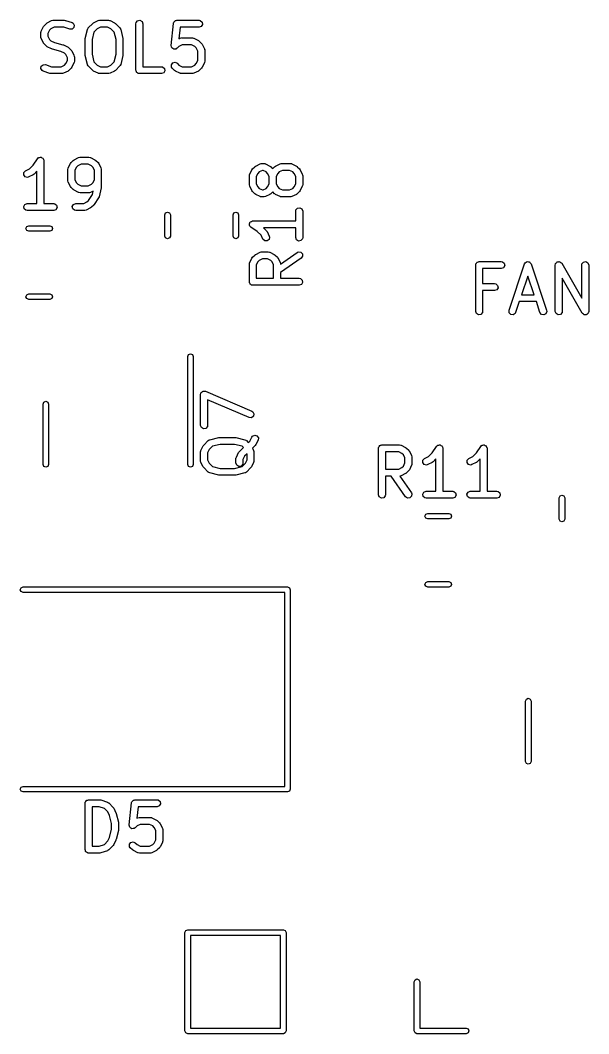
# Model space of a CAD drawing. Extents: x 84 to 170.9, y -102.7 to -57.6.
# Drawn here: x 135.39 to 147.64, y -100.52 to -78.68 of the extents above; entities that cross this region are included whole.
import ezdxf

# ---------------------------------------------------------------- set-up
doc = ezdxf.new("R2010")
doc.units = 0
doc.layers.add('BLACK', color=7, linetype='CONTINUOUS')

msp = doc.modelspace()

# ---------------------------------------------------------------- linework, layer by layer
at = {"layer": 'BLACK', "linetype": 'CONTINUOUS'}
for p, q in [((135.842, -78.9093), (135.89, -78.8141)), ((135.89, -78.8141), (135.903, -78.7961)), ((135.903, -78.7961), (135.904, -78.7946)), ((135.904, -78.7946), (135.952, -78.747)), ((135.952, -78.747), (135.97, -78.7341)), ((135.97, -78.7341), (135.971, -78.7329)), ((135.971, -78.7329), (136.066, -78.6853)), ((136.118, -78.8274), (136.049, -78.8616)), ((136.066, -78.6853), (136.091, -78.6779)), ((136.091, -78.6779), (136.096, -78.6789)), ((136.096, -78.6789), (136.1, -78.6774)), ((136.1, -78.6774), (136.338, -78.6774)), ((136.326, -78.8274), (136.118, -78.8274)), ((136.457, -78.8712), (136.326, -78.8274)), ((136.338, -78.6774), (136.36, -78.6813)), ((136.36, -78.6813), (136.362, -78.6812)), ((136.362, -78.6812), (136.505, -78.7288)), ((136.505, -78.7288), (136.528, -78.7413)), ((136.547, -78.8357), (136.509, -78.8697)), ((136.528, -78.7413), (136.554, -78.785)), ((136.554, -78.785), (136.547, -78.8357)), ((136.847, -78.8533), (136.853, -78.8489)), ((136.853, -78.8489), (136.856, -78.8422)), ((136.856, -78.8422), (136.952, -78.747)), ((136.952, -78.747), (136.97, -78.7341)), ((136.97, -78.7341), (136.971, -78.7329)), ((136.971, -78.7329), (137.066, -78.6853)), ((137.118, -78.8274), (137.049, -78.8616)), ((137.066, -78.6853), (137.091, -78.6779)), ((137.091, -78.6779), (137.096, -78.6789)), ((137.096, -78.6789), (137.1, -78.6774)), ((137.1, -78.6774), (137.29, -78.6774)), ((137.273, -78.8274), (137.118, -78.8274)), ((137.341, -78.8616), (137.273, -78.8274)), ((137.29, -78.6774), (137.316, -78.6819)), ((137.316, -78.6819), (137.32, -78.6848)), ((137.32, -78.6848), (137.324, -78.6853)), ((137.324, -78.6853), (137.419, -78.7329)), ((137.419, -78.7329), (137.437, -78.7463)), ((137.437, -78.7463), (137.439, -78.747)), ((137.439, -78.747), (137.534, -78.8422)), ((137.534, -78.8422), (137.549, -78.8635)), ((137.882, -78.7524), (137.887, -78.7267)), ((137.882, -79.7524), (137.882, -78.7524)), ((137.887, -78.7267), (137.92, -78.6874)), ((137.92, -78.6874), (137.97, -78.6785)), ((137.97, -78.6785), (138.015, -78.7042)), ((138.015, -78.7042), (138.032, -78.7524)), ((138.032, -78.7524), (138.032, -79.6774)), ((138.644, -79.2211), (138.692, -78.7449)), ((138.692, -78.7449), (138.693, -78.7411)), ((138.693, -78.7394), (138.694, -78.7367)), ((138.693, -78.7411), (138.693, -78.7394)), ((138.694, -78.7367), (138.699, -78.7198)), ((138.699, -78.7198), (138.71, -78.7087)), ((138.71, -78.7087), (138.718, -78.6949)), ((138.718, -78.6949), (138.728, -78.6913)), ((138.728, -78.6913), (138.736, -78.684)), ((138.736, -78.684), (138.752, -78.6828)), ((138.752, -78.6828), (138.767, -78.6774)), ((138.767, -78.6774), (139.243, -78.6774)), ((138.835, -78.8274), (138.81, -79.0756)), ((139.243, -78.8274), (138.835, -78.8274)), ((139.243, -78.6774), (139.269, -78.6819)), ((139.291, -78.8098), (139.243, -78.8274)), ((139.269, -78.6819), (139.308, -78.7149)), ((139.317, -78.7654), (139.291, -78.8098)), ((139.308, -78.7149), (139.317, -78.7654)), ((135.835, -78.9429), (135.839, -78.9172)), ((135.835, -79.0381), (135.835, -78.9429)), ((135.836, -79.0423), (135.835, -79.0381)), ((135.835, -79.0467), (135.836, -79.0423)), ((135.842, -79.0716), (135.835, -79.0467)), ((135.839, -78.9172), (135.842, -78.9138)), ((135.842, -78.9138), (135.842, -78.9093)), ((136.019, -78.892), (135.985, -78.9606)), ((135.985, -78.9606), (135.985, -79.0204)), ((135.985, -79.0204), (136.019, -79.0889)), ((136.049, -78.8616), (136.019, -78.892)), ((136.509, -78.8697), (136.457, -78.8712)), ((136.789, -79.0675), (136.837, -78.877)), ((136.79, -79.071), (136.789, -79.0675)), ((136.837, -78.877), (136.847, -78.8533)), ((136.977, -78.9336), (136.937, -79.0949)), ((137.049, -78.8616), (136.977, -78.9336)), ((137.413, -78.9336), (137.341, -78.8616)), ((137.454, -79.0949), (137.413, -78.9336)), ((137.549, -78.8635), (137.55, -78.8709)), ((137.55, -78.8709), (137.554, -78.877)), ((137.554, -78.877), (137.601, -79.0675)), ((137.601, -79.0675), (137.602, -79.0825)), ((138.81, -79.0756), (138.828, -79.0663)), ((138.828, -79.0663), (138.853, -79.0588)), ((138.853, -79.0588), (138.858, -79.0599)), ((138.858, -79.0599), (138.862, -79.0583)), ((138.862, -79.0583), (139.1, -79.0583)), ((139.1, -79.0583), (139.126, -79.0629)), ((139.126, -79.0629), (139.129, -79.0657)), ((139.129, -79.0657), (139.134, -79.0663)), ((139.134, -79.0663), (139.229, -79.1139)), ((135.89, -79.1669), (135.842, -79.0716)), ((135.891, -79.168), (135.89, -79.1669)), ((135.904, -79.1864), (135.891, -79.168)), ((135.952, -79.234), (135.904, -79.1864)), ((135.953, -79.2347), (135.952, -79.234)), ((135.971, -79.248), (135.953, -79.2347)), ((136.066, -79.2957), (135.971, -79.248)), ((136.019, -79.0889), (136.049, -79.1193)), ((136.049, -79.1193), (136.126, -79.1578)), ((136.126, -79.1578), (136.309, -79.2034)), ((136.309, -79.2034), (136.32, -79.2087)), ((136.32, -79.2087), (136.324, -79.2091)), ((136.324, -79.2091), (136.419, -79.2567)), ((136.419, -79.2567), (136.437, -79.2701)), ((136.437, -79.2701), (136.439, -79.2708)), ((136.439, -79.2708), (136.486, -79.3184)), ((136.787, -79.0857), (136.79, -79.071)), ((136.787, -79.419), (136.787, -79.0857)), ((136.937, -79.0949), (136.937, -79.4098)), ((137.454, -79.4098), (137.454, -79.0949)), ((137.602, -79.0825), (137.604, -79.0857)), ((137.604, -79.0857), (137.604, -79.419)), ((138.645, -79.2216), (138.644, -79.2211)), ((138.644, -79.222), (138.645, -79.2216)), ((138.651, -79.2464), (138.644, -79.222)), ((138.657, -79.2708), (138.651, -79.2464)), ((138.657, -79.2711), (138.657, -79.2708)), ((138.658, -79.2716), (138.657, -79.2711)), ((138.678, -79.286), (138.658, -79.2716)), ((138.699, -79.3008), (138.678, -79.286)), ((138.772, -79.2816), (138.751, -79.2965)), ((138.811, -79.2426), (138.772, -79.2816)), ((138.88, -79.2083), (138.811, -79.2426)), ((139.082, -79.2083), (138.88, -79.2083)), ((139.151, -79.2426), (139.082, -79.2083)), ((139.181, -79.273), (139.151, -79.2426)), ((139.215, -79.3415), (139.181, -79.273)), ((139.229, -79.1139), (139.247, -79.1272)), ((139.247, -79.1272), (139.248, -79.1279)), ((139.248, -79.1279), (139.296, -79.1755)), ((139.296, -79.1755), (139.309, -79.1939)), ((139.309, -79.1939), (139.31, -79.195)), ((139.31, -79.195), (139.358, -79.2903)), ((136.07, -79.2961), (136.066, -79.2957)), ((136.082, -79.3013), (136.07, -79.2961)), ((136.264, -79.347), (136.082, -79.3013)), ((136.341, -79.3854), (136.264, -79.347)), ((136.372, -79.4159), (136.341, -79.3854)), ((136.406, -79.4844), (136.372, -79.4159)), ((136.406, -79.5442), (136.406, -79.4844)), ((136.486, -79.3184), (136.499, -79.3368)), ((136.499, -79.3368), (136.5, -79.3379)), ((136.5, -79.3379), (136.548, -79.4331)), ((136.548, -79.4331), (136.555, -79.4581)), ((136.555, -79.4581), (136.554, -79.4625)), ((136.554, -79.4625), (136.556, -79.4667)), ((136.556, -79.4667), (136.556, -79.5619)), ((136.788, -79.4223), (136.787, -79.419)), ((136.789, -79.4372), (136.788, -79.4223)), ((136.837, -79.6277), (136.789, -79.4372)), ((136.937, -79.4098), (136.977, -79.5712)), ((137.413, -79.5712), (137.454, -79.4098)), ((137.601, -79.4372), (137.554, -79.6277)), ((137.604, -79.419), (137.601, -79.4338)), ((137.601, -79.4338), (137.601, -79.4372)), ((138.7, -79.301), (138.699, -79.3007)), ((138.699, -79.3007), (138.699, -79.3008)), ((138.725, -79.2988), (138.7, -79.301)), ((138.75, -79.2969), (138.725, -79.2988)), ((138.751, -79.2965), (138.75, -79.2966)), ((138.75, -79.2966), (138.75, -79.2969)), ((139.215, -79.5442), (139.215, -79.3415)), ((139.358, -79.2903), (139.365, -79.3152)), ((139.365, -79.3152), (139.364, -79.3196)), ((139.364, -79.3196), (139.365, -79.3238)), ((139.365, -79.3238), (139.365, -79.5619)), ((135.836, -79.7198), (135.844, -79.669)), ((135.863, -79.7635), (135.836, -79.7198)), ((135.844, -79.669), (135.882, -79.635)), ((135.882, -79.635), (135.933, -79.6336)), ((135.933, -79.6336), (136.065, -79.6774)), ((136.065, -79.6774), (136.273, -79.6774)), ((136.273, -79.6774), (136.341, -79.6431)), ((136.341, -79.6431), (136.372, -79.6127)), ((136.372, -79.6127), (136.406, -79.5442)), ((136.486, -79.7102), (136.439, -79.7578)), ((136.487, -79.7087), (136.486, -79.7102)), ((136.5, -79.6907), (136.487, -79.7087)), ((136.548, -79.5954), (136.5, -79.6907)), ((136.549, -79.591), (136.548, -79.5954)), ((136.551, -79.5876), (136.549, -79.591)), ((136.556, -79.5619), (136.551, -79.5876)), ((136.841, -79.6338), (136.837, -79.6277)), ((136.842, -79.6412), (136.841, -79.6338)), ((136.856, -79.6626), (136.842, -79.6412)), ((136.952, -79.7578), (136.856, -79.6626)), ((136.977, -79.5712), (137.049, -79.6431)), ((137.049, -79.6431), (137.118, -79.6774)), ((137.118, -79.6774), (137.273, -79.6774)), ((137.273, -79.6774), (137.341, -79.6431)), ((137.341, -79.6431), (137.413, -79.5712)), ((137.534, -79.6626), (137.439, -79.7578)), ((137.537, -79.6558), (137.534, -79.6626)), ((137.543, -79.6515), (137.537, -79.6558)), ((137.554, -79.6277), (137.543, -79.6515)), ((138.032, -79.6774), (138.433, -79.6774)), ((138.433, -79.6774), (138.459, -79.6819)), ((138.459, -79.6819), (138.498, -79.7149)), ((138.498, -79.7149), (138.507, -79.7654)), ((138.647, -79.6377), (138.676, -79.5957)), ((138.651, -79.6888), (138.647, -79.6377)), ((138.666, -79.7102), (138.651, -79.6888)), ((138.714, -79.7578), (138.666, -79.7102)), ((138.676, -79.5957), (138.726, -79.5824)), ((138.726, -79.5824), (138.772, -79.6041)), ((138.772, -79.6041), (138.811, -79.6431)), ((138.811, -79.6431), (138.88, -79.6774)), ((138.88, -79.6774), (139.082, -79.6774)), ((139.082, -79.6774), (139.151, -79.6431)), ((139.151, -79.6431), (139.181, -79.6127)), ((139.181, -79.6127), (139.215, -79.5442)), ((139.296, -79.7102), (139.248, -79.7578)), ((139.297, -79.7087), (139.296, -79.7102)), ((139.31, -79.6907), (139.297, -79.7087)), ((139.358, -79.5954), (139.31, -79.6907)), ((139.361, -79.5876), (139.358, -79.591)), ((139.358, -79.591), (139.358, -79.5954)), ((139.365, -79.5619), (139.361, -79.5876)), ((135.886, -79.7759), (135.863, -79.7635)), ((136.029, -79.8235), (135.886, -79.7759)), ((136.03, -79.8235), (136.029, -79.8235)), ((136.052, -79.8274), (136.03, -79.8235)), ((136.29, -79.8274), (136.052, -79.8274)), ((136.295, -79.8258), (136.29, -79.8274)), ((136.299, -79.8269), (136.295, -79.8258)), ((136.324, -79.8195), (136.299, -79.8269)), ((136.419, -79.7718), (136.324, -79.8195)), ((136.42, -79.7707), (136.419, -79.7718)), ((136.439, -79.7578), (136.42, -79.7707)), ((136.953, -79.7585), (136.952, -79.7578)), ((136.971, -79.7718), (136.953, -79.7585)), ((137.066, -79.8195), (136.971, -79.7718)), ((137.071, -79.82), (137.066, -79.8195)), ((137.074, -79.8229), (137.071, -79.82)), ((137.1, -79.8274), (137.074, -79.8229)), ((137.29, -79.8274), (137.1, -79.8274)), ((137.295, -79.8258), (137.29, -79.8274)), ((137.299, -79.8269), (137.295, -79.8258)), ((137.324, -79.8195), (137.299, -79.8269)), ((137.419, -79.7718), (137.324, -79.8195)), ((137.42, -79.7707), (137.419, -79.7718)), ((137.439, -79.7578), (137.42, -79.7707)), ((137.889, -79.7707), (137.882, -79.7524)), ((137.892, -79.7899), (137.889, -79.7707)), ((137.897, -79.7942), (137.892, -79.7899)), ((137.9, -79.8006), (137.897, -79.7942)), ((137.917, -79.8103), (137.9, -79.8006)), ((137.931, -79.8229), (137.917, -79.8103)), ((137.941, -79.8246), (137.931, -79.8229)), ((137.944, -79.8262), (137.941, -79.8246)), ((137.947, -79.8257), (137.944, -79.8262)), ((137.957, -79.8274), (137.947, -79.8257)), ((138.433, -79.8274), (137.957, -79.8274)), ((138.482, -79.8098), (138.433, -79.8274)), ((138.507, -79.7654), (138.482, -79.8098)), ((138.715, -79.7585), (138.714, -79.7578)), ((138.733, -79.7718), (138.715, -79.7585)), ((138.828, -79.8195), (138.733, -79.7718)), ((138.833, -79.82), (138.828, -79.8195)), ((138.836, -79.8229), (138.833, -79.82)), ((138.862, -79.8274), (138.836, -79.8229)), ((139.1, -79.8274), (138.862, -79.8274)), ((139.104, -79.8258), (139.1, -79.8274)), ((139.109, -79.8269), (139.104, -79.8258)), ((139.134, -79.8195), (139.109, -79.8269)), ((139.229, -79.7718), (139.134, -79.8195)), ((139.23, -79.7707), (139.229, -79.7718)), ((139.248, -79.7578), (139.23, -79.7707)), ((135.67, -81.7975), (135.761, -81.6608)), ((135.761, -81.6608), (135.779, -81.6419)), ((135.779, -81.6419), (135.784, -81.6407)), ((135.784, -81.6407), (135.786, -81.6374)), ((135.786, -81.6374), (135.808, -81.6336)), ((135.808, -81.6336), (135.829, -81.6275)), ((135.829, -81.6275), (135.833, -81.6293)), ((135.833, -81.6293), (135.837, -81.6285)), ((135.837, -81.6285), (135.856, -81.6394)), ((135.856, -81.6394), (135.876, -81.6481)), ((135.876, -81.6481), (135.878, -81.652)), ((135.878, -81.652), (135.881, -81.6542)), ((135.881, -81.6542), (135.889, -81.6746)), ((135.889, -81.6746), (135.898, -81.6941)), ((136.533, -81.697), (136.551, -81.6841)), ((136.551, -81.6841), (136.552, -81.6829)), ((136.552, -81.6829), (136.647, -81.6353)), ((136.647, -81.6353), (136.672, -81.6279)), ((136.672, -81.6279), (136.677, -81.6289)), ((136.677, -81.6289), (136.681, -81.6274)), ((136.681, -81.6274), (136.871, -81.6274)), ((136.871, -81.6274), (136.897, -81.6319)), ((136.897, -81.6319), (136.901, -81.6348)), ((136.901, -81.6348), (136.905, -81.6353)), ((136.905, -81.6353), (137, -81.6829)), ((137, -81.6829), (137.018, -81.6963)), ((135.505, -81.921), (135.589, -81.8788)), ((135.589, -81.8788), (135.67, -81.7975)), ((135.898, -81.6941), (135.897, -81.6983)), ((135.897, -81.6983), (135.899, -81.7024)), ((135.899, -81.7024), (135.899, -82.6274)), ((136.415, -81.8929), (136.42, -81.8672)), ((136.415, -82.131), (136.415, -81.8929)), ((136.42, -81.8672), (136.423, -81.8638)), ((136.423, -81.8593), (136.471, -81.7641)), ((136.423, -81.8638), (136.423, -81.8593)), ((136.471, -81.7641), (136.484, -81.7461)), ((136.484, -81.7461), (136.485, -81.7446)), ((136.485, -81.7446), (136.533, -81.697)), ((136.6, -81.842), (136.565, -81.9106)), ((136.63, -81.8116), (136.6, -81.842)), ((136.699, -81.7774), (136.63, -81.8116)), ((136.854, -81.7774), (136.699, -81.7774)), ((136.922, -81.8116), (136.854, -81.7774)), ((136.953, -81.842), (136.922, -81.8116)), ((136.987, -81.9106), (136.953, -81.842)), ((137.018, -81.6963), (137.02, -81.697)), ((137.02, -81.697), (137.067, -81.7446)), ((137.067, -81.7446), (137.08, -81.763)), ((137.08, -81.763), (137.081, -81.7641)), ((137.081, -81.7641), (137.129, -81.8593)), ((137.129, -81.8593), (137.136, -81.8843)), ((137.136, -81.8843), (137.135, -81.8886)), ((137.135, -81.8886), (137.137, -81.8929)), ((137.137, -81.8929), (137.137, -82.2738)), ((140.335, -81.995), (140.383, -81.8998)), ((140.383, -81.8998), (140.396, -81.8818)), ((140.396, -81.8818), (140.397, -81.8803)), ((140.397, -81.8803), (140.445, -81.8327)), ((140.445, -81.8327), (140.463, -81.8198)), ((140.463, -81.8198), (140.464, -81.8186)), ((140.464, -81.8186), (140.559, -81.771)), ((140.559, -81.771), (140.584, -81.7636)), ((140.584, -81.7636), (140.589, -81.7646)), ((140.589, -81.7646), (140.593, -81.7631)), ((140.593, -81.7631), (140.64, -81.7631)), ((140.64, -81.7631), (140.666, -81.7676)), ((140.666, -81.7676), (140.67, -81.7705)), ((140.67, -81.7705), (140.674, -81.771)), ((140.674, -81.771), (140.769, -81.8186)), ((140.769, -81.8186), (140.787, -81.832)), ((140.787, -81.832), (140.789, -81.8327)), ((140.789, -81.8327), (140.831, -81.8749)), ((140.831, -81.8749), (140.873, -81.8327)), ((140.873, -81.8327), (140.892, -81.8198)), ((140.892, -81.8198), (140.893, -81.8186)), ((140.893, -81.8186), (140.988, -81.771)), ((140.988, -81.771), (141.013, -81.7636)), ((141.013, -81.7636), (141.017, -81.7646)), ((141.017, -81.7646), (141.021, -81.7631)), ((141.021, -81.7631), (141.212, -81.7631)), ((141.212, -81.7631), (141.238, -81.7676)), ((141.238, -81.7676), (141.241, -81.7705)), ((141.241, -81.7705), (141.245, -81.771)), ((141.245, -81.771), (141.341, -81.8186)), ((141.341, -81.8186), (141.359, -81.832)), ((141.359, -81.832), (141.36, -81.8327)), ((141.36, -81.8327), (141.408, -81.8803)), ((141.408, -81.8803), (141.421, -81.8987)), ((141.421, -81.8987), (141.422, -81.8998)), ((141.422, -81.8998), (141.469, -81.995)), ((135.466, -82.0095), (135.469, -81.9583)), ((135.497, -82.0507), (135.466, -82.0095)), ((135.469, -81.9583), (135.505, -81.921)), ((135.547, -82.0626), (135.497, -82.0507)), ((135.572, -82.0552), (135.547, -82.0626)), ((135.667, -82.0076), (135.572, -82.0552)), ((135.668, -82.0064), (135.667, -82.0076)), ((135.686, -81.9935), (135.668, -82.0064)), ((135.749, -81.9311), (135.686, -81.9935)), ((135.749, -82.6274), (135.749, -81.9311)), ((136.565, -81.9106), (136.565, -82.1132)), ((136.565, -82.1132), (136.6, -82.1818)), ((136.953, -82.1818), (136.987, -82.1132)), ((136.987, -82.1132), (136.987, -81.9106)), ((140.327, -82.0286), (140.332, -82.0029)), ((140.327, -82.219), (140.327, -82.0286)), ((140.332, -82.0029), (140.335, -81.9995)), ((140.335, -81.9995), (140.335, -81.995)), ((140.512, -81.9778), (140.477, -82.0463)), ((140.477, -82.0463), (140.477, -82.2013)), ((140.542, -81.9474), (140.512, -81.9778)), ((140.611, -81.9131), (140.542, -81.9474)), ((140.623, -81.9131), (140.611, -81.9131)), ((140.691, -81.9474), (140.623, -81.9131)), ((140.722, -81.9778), (140.691, -81.9474)), ((140.756, -82.0463), (140.722, -81.9778)), ((140.756, -82.2013), (140.756, -82.0463)), ((140.94, -81.9778), (140.906, -82.0463)), ((140.906, -82.0463), (140.906, -82.2013)), ((140.971, -81.9474), (140.94, -81.9778)), ((141.039, -81.9131), (140.971, -81.9474)), ((141.194, -81.9131), (141.039, -81.9131)), ((141.263, -81.9474), (141.194, -81.9131)), ((141.293, -81.9778), (141.263, -81.9474)), ((141.327, -82.0463), (141.293, -81.9778)), ((141.327, -82.2013), (141.327, -82.0463)), ((141.469, -81.995), (141.477, -82.02)), ((141.477, -82.02), (141.476, -82.0244)), ((141.476, -82.0244), (141.477, -82.0286)), ((141.477, -82.0286), (141.477, -82.219)), ((136.417, -82.1352), (136.415, -82.131)), ((136.416, -82.1395), (136.417, -82.1352)), ((136.423, -82.1645), (136.416, -82.1395)), ((136.471, -82.2597), (136.423, -82.1645)), ((136.472, -82.2609), (136.471, -82.2597)), ((136.485, -82.2792), (136.472, -82.2609)), ((136.533, -82.3268), (136.485, -82.2792)), ((136.534, -82.3275), (136.533, -82.3268)), ((136.552, -82.3409), (136.534, -82.3275)), ((136.647, -82.3885), (136.552, -82.3409)), ((136.6, -82.1818), (136.63, -82.2122)), ((136.63, -82.2122), (136.699, -82.2464)), ((136.699, -82.2464), (136.854, -82.2464)), ((136.854, -82.2464), (136.922, -82.2122)), ((136.922, -82.2122), (136.953, -82.1818)), ((137.135, -82.292), (137.087, -82.4825)), ((137.137, -82.2738), (137.134, -82.2886)), ((137.134, -82.2886), (137.135, -82.292)), ((140.329, -82.2233), (140.327, -82.219)), ((140.328, -82.2276), (140.329, -82.2233)), ((140.335, -82.2526), (140.328, -82.2276)), ((140.383, -82.3478), (140.335, -82.2526)), ((140.477, -82.2013), (140.512, -82.2699)), ((140.512, -82.2699), (140.542, -82.3003)), ((140.542, -82.3003), (140.611, -82.3345)), ((140.611, -82.3345), (140.623, -82.3345)), ((140.623, -82.3345), (140.691, -82.3003)), ((140.691, -82.3003), (140.722, -82.2699)), ((140.722, -82.2699), (140.756, -82.2013)), ((140.906, -82.2013), (140.94, -82.2699)), ((140.94, -82.2699), (140.971, -82.3003)), ((140.971, -82.3003), (141.039, -82.3345)), ((141.039, -82.3345), (141.194, -82.3345)), ((141.194, -82.3345), (141.263, -82.3003)), ((141.263, -82.3003), (141.293, -82.2699)), ((141.293, -82.2699), (141.327, -82.2013)), ((141.469, -82.2526), (141.422, -82.3478)), ((141.47, -82.2481), (141.469, -82.2526)), ((141.473, -82.2447), (141.47, -82.2481)), ((141.477, -82.219), (141.473, -82.2447)), ((136.652, -82.389), (136.647, -82.3885)), ((136.655, -82.3919), (136.652, -82.389)), ((136.681, -82.3964), (136.655, -82.3919)), ((136.871, -82.3964), (136.681, -82.3964)), ((136.827, -82.5931), (136.861, -82.5594)), ((136.861, -82.5594), (136.945, -82.4335)), ((136.876, -82.3949), (136.871, -82.3964)), ((136.88, -82.3959), (136.876, -82.3949)), ((136.905, -82.3885), (136.88, -82.3959)), ((136.963, -82.3594), (136.905, -82.3885)), ((136.945, -82.4335), (136.963, -82.3594)), ((137.077, -82.5059), (136.981, -82.6487)), ((137.087, -82.4825), (137.077, -82.5055)), ((137.077, -82.5055), (137.077, -82.5059)), ((140.384, -82.349), (140.383, -82.3478)), ((140.397, -82.3673), (140.384, -82.349)), ((140.445, -82.4149), (140.397, -82.3673)), ((140.446, -82.4156), (140.445, -82.4149)), ((140.464, -82.429), (140.446, -82.4156)), ((140.559, -82.4766), (140.464, -82.429)), ((140.564, -82.4771), (140.559, -82.4766)), ((140.567, -82.48), (140.564, -82.4771)), ((140.593, -82.4845), (140.567, -82.48)), ((140.64, -82.4845), (140.593, -82.4845)), ((140.645, -82.483), (140.64, -82.4845)), ((140.649, -82.484), (140.645, -82.483)), ((140.674, -82.4766), (140.649, -82.484)), ((140.769, -82.429), (140.674, -82.4766)), ((140.77, -82.4278), (140.769, -82.429)), ((140.789, -82.4149), (140.77, -82.4278)), ((140.831, -82.3727), (140.789, -82.4149)), ((140.873, -82.4149), (140.831, -82.3727)), ((140.875, -82.4156), (140.873, -82.4149)), ((140.893, -82.429), (140.875, -82.4156)), ((140.988, -82.4766), (140.893, -82.429)), ((140.992, -82.4771), (140.988, -82.4766)), ((140.996, -82.48), (140.992, -82.4771)), ((141.021, -82.4845), (140.996, -82.48)), ((141.212, -82.4845), (141.021, -82.4845)), ((141.216, -82.483), (141.212, -82.4845)), ((141.22, -82.484), (141.216, -82.483)), ((141.245, -82.4766), (141.22, -82.484)), ((141.341, -82.429), (141.245, -82.4766)), ((141.342, -82.4278), (141.341, -82.429)), ((141.36, -82.4149), (141.342, -82.4278)), ((141.408, -82.3673), (141.36, -82.4149)), ((141.422, -82.3478), (141.408, -82.3658)), ((141.408, -82.3658), (141.408, -82.3673)), ((135.464, -82.6894), (135.49, -82.6449)), ((135.473, -82.7399), (135.464, -82.6894)), ((135.512, -82.7729), (135.473, -82.7399)), ((135.49, -82.6449), (135.538, -82.6274)), ((135.538, -82.7774), (135.512, -82.7729)), ((135.538, -82.6274), (135.749, -82.6274)), ((136.11, -82.7774), (135.538, -82.7774)), ((135.899, -82.6274), (136.11, -82.6274)), ((136.11, -82.6274), (136.135, -82.6319)), ((136.158, -82.7598), (136.11, -82.7774)), ((136.135, -82.6319), (136.174, -82.6649)), ((136.183, -82.7154), (136.158, -82.7598)), ((136.174, -82.6649), (136.183, -82.7154)), ((136.512, -82.6894), (136.538, -82.6449)), ((136.521, -82.7399), (136.512, -82.6894)), ((136.56, -82.7729), (136.521, -82.7399)), ((136.538, -82.6449), (136.586, -82.6274)), ((136.586, -82.7774), (136.56, -82.7729)), ((136.586, -82.6274), (136.758, -82.6274)), ((136.776, -82.7774), (136.586, -82.7774)), ((136.758, -82.6274), (136.827, -82.5931)), ((136.78, -82.7758), (136.776, -82.7774)), ((136.785, -82.7769), (136.78, -82.7758)), ((136.81, -82.7695), (136.785, -82.7769)), ((136.905, -82.7218), (136.81, -82.7695)), ((136.906, -82.7207), (136.905, -82.7218)), ((136.924, -82.7078), (136.906, -82.7207)), ((136.972, -82.6602), (136.924, -82.7078)), ((136.974, -82.657), (136.972, -82.6602)), ((136.981, -82.6487), (136.974, -82.657)), ((141.327, -82.7905), (141.332, -82.7648)), ((141.332, -82.7648), (141.365, -82.7255)), ((141.365, -82.7255), (141.415, -82.7166)), ((141.415, -82.7166), (141.46, -82.7423)), ((141.46, -82.7423), (141.477, -82.7905)), ((138.505, -82.8729), (138.523, -82.8305)), ((138.505, -83.3271), (138.505, -82.8729)), ((138.523, -82.8305), (138.565, -82.8129)), ((138.565, -82.8129), (138.607, -82.8305)), ((138.607, -82.8305), (138.625, -82.8729)), ((138.625, -82.8729), (138.625, -83.3271)), ((139.975, -82.8729), (139.993, -82.8305)), ((139.975, -83.3271), (139.975, -82.8729)), ((139.993, -82.8305), (140.035, -82.8129)), ((140.035, -82.8129), (140.077, -82.8305)), ((140.077, -82.8305), (140.095, -82.8729)), ((140.095, -82.8729), (140.095, -83.3271)), ((140.375, -83.0113), (140.394, -83.0016)), ((140.394, -83.0016), (140.398, -83.0027)), ((140.398, -83.0027), (140.402, -83.0012)), ((140.402, -83.0012), (141.327, -83.0012)), ((141.327, -83.0012), (141.327, -82.7905)), ((141.477, -82.7905), (141.477, -83.3619)), ((135.513, -83.165), (135.531, -83.1226)), ((135.531, -83.2074), (135.513, -83.165)), ((135.531, -83.1226), (135.573, -83.105)), ((135.573, -83.225), (135.531, -83.2074)), ((135.573, -83.105), (136.027, -83.105)), ((136.027, -83.105), (136.069, -83.1226)), ((136.069, -83.2074), (136.027, -83.225)), ((136.069, -83.1226), (136.087, -83.165)), ((136.087, -83.165), (136.069, -83.2074)), ((140.328, -83.0714), (140.329, -83.0674)), ((140.334, -83.0923), (140.328, -83.0714)), ((140.329, -83.0632), (140.339, -83.0443)), ((140.329, -83.0674), (140.329, -83.0632)), ((140.337, -83.1137), (140.334, -83.0923)), ((140.341, -83.1165), (140.337, -83.1137)), ((140.339, -83.0443), (140.348, -83.0244)), ((140.342, -83.1206), (140.341, -83.1165)), ((140.361, -83.1386), (140.342, -83.1206)), ((140.348, -83.0244), (140.352, -83.0225)), ((140.352, -83.0225), (140.354, -83.0187)), ((140.354, -83.0187), (140.375, -83.0113)), ((140.497, -83.2297), (140.361, -83.1386)), ((141.327, -83.1512), (140.631, -83.1512)), ((140.631, -83.1512), (140.694, -83.2136)), ((140.694, -83.2136), (140.706, -83.232)), ((141.327, -83.3619), (141.327, -83.1512)), ((136.027, -83.225), (135.573, -83.225)), ((138.523, -83.3695), (138.505, -83.3271)), ((138.565, -83.3871), (138.523, -83.3695)), ((138.607, -83.3695), (138.565, -83.3871)), ((138.625, -83.3271), (138.607, -83.3695)), ((139.993, -83.3695), (139.975, -83.3271)), ((140.035, -83.3871), (139.993, -83.3695)), ((140.077, -83.3695), (140.035, -83.3871)), ((140.095, -83.3271), (140.077, -83.3695)), ((140.579, -83.3111), (140.497, -83.2297)), ((140.621, -83.3954), (140.579, -83.3111)), ((140.658, -83.4307), (140.621, -83.3954)), ((140.709, -83.4338), (140.658, -83.4307)), ((140.706, -83.232), (140.708, -83.2331)), ((140.708, -83.2331), (140.755, -83.3284)), ((140.751, -83.4032), (140.709, -83.4338)), ((140.763, -83.3533), (140.751, -83.4032)), ((140.755, -83.3284), (140.763, -83.3533)), ((141.345, -83.4101), (141.327, -83.3619)), ((141.389, -83.4358), (141.345, -83.4101)), ((141.44, -83.4269), (141.389, -83.4358)), ((141.473, -83.3876), (141.44, -83.4269)), ((141.477, -83.3619), (141.473, -83.3876)), ((140.335, -83.8998), (140.383, -83.8046)), ((140.383, -83.8046), (140.396, -83.7865)), ((140.396, -83.7865), (140.397, -83.7851)), ((140.397, -83.7851), (140.445, -83.7374)), ((140.445, -83.7374), (140.463, -83.7246)), ((140.463, -83.7246), (140.464, -83.7234)), ((140.464, -83.7234), (140.559, -83.6758)), ((140.542, -83.8521), (140.512, -83.8825)), ((140.611, -83.8179), (140.542, -83.8521)), ((140.559, -83.6758), (140.584, -83.6683)), ((140.584, -83.6683), (140.589, -83.6694)), ((140.589, -83.6694), (140.593, -83.6679)), ((140.593, -83.6679), (140.736, -83.6679)), ((140.718, -83.8179), (140.611, -83.8179)), ((140.787, -83.8521), (140.718, -83.8179)), ((140.736, -83.6679), (140.761, -83.6724)), ((140.761, -83.6724), (140.765, -83.6753)), ((140.765, -83.6753), (140.769, -83.6758)), ((140.769, -83.6758), (140.864, -83.7234)), ((140.817, -83.8825), (140.787, -83.8521)), ((140.864, -83.7234), (140.883, -83.7368)), ((140.883, -83.7368), (140.884, -83.7374)), ((140.884, -83.7374), (140.932, -83.7851)), ((140.932, -83.7851), (140.944, -83.8034)), ((140.944, -83.8034), (140.946, -83.8046)), ((140.946, -83.8046), (140.993, -83.8998)), ((141.001, -83.9324), (141.359, -83.6814)), ((141.445, -83.8043), (141.001, -84.1152)), ((141.359, -83.6814), (141.383, -83.6704)), ((141.383, -83.6704), (141.434, -83.6749)), ((141.434, -83.6749), (141.47, -83.7112)), ((141.475, -83.7623), (141.445, -83.8043)), ((141.47, -83.7112), (141.475, -83.7623)), ((140.327, -83.9333), (140.332, -83.9077)), ((140.327, -84.3143), (140.327, -83.9333)), ((140.332, -83.9077), (140.335, -83.9042)), ((140.335, -83.9042), (140.335, -83.8998)), ((140.512, -83.8825), (140.477, -83.951)), ((140.477, -83.951), (140.477, -84.2393)), ((140.851, -83.951), (140.817, -83.8825)), ((140.851, -84.2393), (140.851, -83.951)), ((140.993, -83.8998), (141.001, -83.9248)), ((141.001, -83.9248), (141, -83.9291)), ((141, -83.9291), (141.001, -83.9324)), ((145.206, -83.9524), (145.208, -83.9426)), ((145.206, -84.9524), (145.206, -83.9524)), ((145.207, -83.9394), (145.209, -83.9365)), ((145.208, -83.9426), (145.207, -83.9394)), ((145.209, -83.9365), (145.21, -83.9267)), ((145.21, -83.9267), (145.223, -83.9118)), ((145.223, -83.9118), (145.233, -83.8949)), ((145.233, -83.8949), (145.239, -83.8926)), ((145.239, -83.8926), (145.243, -83.8874)), ((145.243, -83.8874), (145.263, -83.884)), ((145.263, -83.884), (145.281, -83.8774)), ((145.281, -83.8774), (145.757, -83.8774)), ((145.757, -84.0274), (145.356, -84.0274)), ((145.356, -84.0274), (145.356, -84.3536)), ((145.757, -83.8774), (145.783, -83.8819)), ((145.805, -84.0098), (145.757, -84.0274)), ((145.783, -83.8819), (145.822, -83.9149)), ((145.831, -83.9654), (145.805, -84.0098)), ((145.822, -83.9149), (145.831, -83.9654)), ((145.924, -84.9287), (146.257, -83.9287)), ((146.257, -83.9287), (146.27, -83.9058)), ((146.27, -83.9058), (146.272, -83.9046)), ((146.272, -83.9026), (146.293, -83.8913)), ((146.272, -83.9046), (146.272, -83.9026)), ((146.293, -83.8913), (146.314, -83.8789)), ((146.314, -83.8789), (146.316, -83.8792)), ((146.316, -83.8792), (146.318, -83.8782)), ((146.318, -83.8782), (146.341, -83.8829)), ((146.341, -83.8829), (146.364, -83.8864)), ((146.364, -83.8864), (146.366, -83.888)), ((146.366, -83.888), (146.368, -83.8885)), ((146.368, -83.8885), (146.383, -83.9071)), ((146.383, -83.9071), (146.398, -83.9248)), ((146.398, -83.9248), (146.398, -83.927)), ((146.398, -83.927), (146.4, -83.9287)), ((146.4, -83.9287), (146.733, -84.9287)), ((146.92, -83.9524), (146.925, -83.9267)), ((146.92, -84.9524), (146.92, -83.9524)), ((146.925, -83.9267), (146.929, -83.9214)), ((146.929, -83.9214), (146.93, -83.9146)), ((146.93, -83.9146), (146.945, -83.9022)), ((146.945, -83.9022), (146.958, -83.8874)), ((146.958, -83.8874), (146.965, -83.8862)), ((146.965, -83.8862), (146.97, -83.8818)), ((146.97, -83.8818), (146.989, -83.8819)), ((146.989, -83.8819), (147.008, -83.8785)), ((147.008, -83.8785), (147.014, -83.882)), ((147.014, -83.882), (147.021, -83.882)), ((147.021, -83.882), (147.036, -83.8945)), ((147.036, -83.8945), (147.053, -83.9042)), ((147.053, -83.9042), (147.055, -83.9107)), ((147.055, -83.9107), (147.06, -83.9152)), ((147.06, -83.9152), (147.492, -84.67)), ((147.492, -83.9524), (147.496, -83.9267)), ((147.492, -84.67), (147.492, -83.9524)), ((147.496, -83.9267), (147.529, -83.8874)), ((147.529, -83.8874), (147.58, -83.8785)), ((147.58, -83.8785), (147.624, -83.9042)), ((147.624, -83.9042), (147.642, -83.9524)), ((147.642, -83.9524), (147.642, -84.9524)), ((140.477, -84.2393), (140.851, -84.2393)), ((141.001, -84.1152), (141.001, -84.2393)), ((141.001, -84.2393), (141.402, -84.2393)), ((141.402, -84.2393), (141.428, -84.2438)), ((141.428, -84.2438), (141.467, -84.2768)), ((141.467, -84.2768), (141.476, -84.3273)), ((146.329, -84.1895), (146.195, -84.5917)), ((146.463, -84.5917), (146.329, -84.1895)), ((147.502, -84.9896), (147.07, -84.2348)), ((147.07, -84.2348), (147.07, -84.9524)), ((140.334, -84.3326), (140.327, -84.3143)), ((140.337, -84.3518), (140.334, -84.3326)), ((140.343, -84.3561), (140.337, -84.3518)), ((140.345, -84.3625), (140.343, -84.3561)), ((140.362, -84.3722), (140.345, -84.3625)), ((140.377, -84.3848), (140.362, -84.3722)), ((140.386, -84.3865), (140.377, -84.3848)), ((140.389, -84.3881), (140.386, -84.3865)), ((140.393, -84.3876), (140.389, -84.3881)), ((140.402, -84.3893), (140.393, -84.3876)), ((141.402, -84.3893), (140.402, -84.3893)), ((141.451, -84.3717), (141.402, -84.3893)), ((141.476, -84.3273), (141.451, -84.3717)), ((145.356, -84.3536), (145.614, -84.3536)), ((145.614, -84.5036), (145.356, -84.5036)), ((145.356, -84.5036), (145.356, -84.9524)), ((145.614, -84.3536), (145.64, -84.3581)), ((145.662, -84.486), (145.614, -84.5036)), ((145.64, -84.3581), (145.679, -84.3911)), ((145.688, -84.4416), (145.662, -84.486)), ((145.679, -84.3911), (145.688, -84.4416)), ((135.513, -84.635), (135.531, -84.5926)), ((135.531, -84.6774), (135.513, -84.635)), ((135.531, -84.5926), (135.573, -84.575)), ((135.573, -84.695), (135.531, -84.6774)), ((135.573, -84.575), (136.027, -84.575)), ((136.027, -84.695), (135.573, -84.695)), ((136.027, -84.575), (136.069, -84.5926)), ((136.069, -84.6774), (136.027, -84.695)), ((136.069, -84.5926), (136.087, -84.635)), ((136.087, -84.635), (136.069, -84.6774)), ((146.145, -84.7417), (146.066, -84.9761)), ((146.513, -84.7417), (146.145, -84.7417)), ((146.195, -84.5917), (146.463, -84.5917)), ((146.591, -84.9761), (146.513, -84.7417)), ((145.223, -85.0006), (145.206, -84.9524)), ((145.356, -84.9524), (145.351, -84.978)), ((145.925, -84.9799), (145.924, -84.9287)), ((146.737, -84.9544), (146.718, -85.0021)), ((146.733, -84.9287), (146.737, -84.9544)), ((146.938, -85.0006), (146.92, -84.9524)), ((147.07, -84.9524), (147.066, -84.978)), ((147.642, -84.9524), (147.637, -84.978)), ((145.268, -85.0262), (145.223, -85.0006)), ((145.318, -85.0173), (145.268, -85.0262)), ((145.351, -84.978), (145.318, -85.0173)), ((145.96, -85.0183), (145.925, -84.9799)), ((146.01, -85.0259), (145.96, -85.0183)), ((146.054, -84.999), (146.01, -85.0259)), ((146.066, -84.9761), (146.054, -84.999)), ((146.623, -85.0163), (146.591, -84.9761)), ((146.673, -85.0266), (146.623, -85.0163)), ((146.718, -85.0021), (146.673, -85.0266)), ((146.982, -85.0262), (146.938, -85.0006)), ((147.033, -85.0173), (146.982, -85.0262)), ((147.066, -84.978), (147.033, -85.0173)), ((147.507, -84.9941), (147.502, -84.9896)), ((147.509, -85.0006), (147.507, -84.9941)), ((147.526, -85.0103), (147.509, -85.0006)), ((147.541, -85.0227), (147.526, -85.0103)), ((147.548, -85.0228), (147.541, -85.0227)), ((147.554, -85.0262), (147.548, -85.0228)), ((147.573, -85.0229), (147.554, -85.0262)), ((147.592, -85.023), (147.573, -85.0229)), ((147.597, -85.0185), (147.592, -85.023)), ((147.604, -85.0173), (147.597, -85.0185)), ((147.617, -85.0025), (147.604, -85.0173)), ((147.631, -84.9902), (147.617, -85.0025)), ((147.633, -84.9833), (147.631, -84.9902)), ((147.637, -84.978), (147.633, -84.9833)), ((139, -85.925), (139.018, -85.8826)), ((139, -88.25), (139, -85.925)), ((139.018, -85.8826), (139.06, -85.865)), ((139.06, -85.865), (139.102, -85.8826)), ((139.102, -85.8826), (139.12, -85.925)), ((139.12, -85.925), (139.12, -88.25)), ((139.282, -86.7172), (139.288, -86.7104)), ((139.288, -86.7104), (139.29, -86.7018)), ((139.29, -86.7018), (139.304, -86.6913)), ((139.304, -86.6913), (139.315, -86.6779)), ((139.315, -86.6779), (139.324, -86.6764)), ((139.324, -86.6764), (139.331, -86.6711)), ((139.331, -86.6711), (139.348, -86.672)), ((139.348, -86.672), (139.365, -86.669)), ((139.365, -86.669), (139.373, -86.6734)), ((139.373, -86.6734), (139.382, -86.6739)), ((139.382, -86.6739), (140.382, -87.1025)), ((135.88, -86.95), (135.898, -86.9076)), ((135.898, -86.9076), (135.94, -86.89)), ((135.94, -86.89), (135.982, -86.9076)), ((135.982, -86.9076), (136, -86.95)), ((139.277, -86.7429), (139.282, -86.7172)), ((139.277, -87.4095), (139.277, -86.7429)), ((140.323, -87.2404), (139.427, -86.8566)), ((139.427, -86.8566), (139.427, -87.4095)), ((135.88, -88.25), (135.88, -86.95)), ((136, -86.95), (136, -88.25)), ((140.382, -87.1025), (140.404, -87.1168)), ((140.404, -87.1168), (140.427, -87.1625)), ((140.374, -87.2432), (140.323, -87.2404)), ((140.415, -87.2125), (140.374, -87.2432)), ((140.427, -87.1625), (140.415, -87.2125)), ((139.295, -87.4577), (139.277, -87.4095)), ((139.339, -87.4834), (139.295, -87.4577)), ((139.39, -87.4745), (139.339, -87.4834)), ((139.423, -87.4352), (139.39, -87.4745)), ((139.427, -87.4095), (139.423, -87.4352)), ((139.347, -87.8327), (139.442, -87.7374)), ((139.442, -87.7374), (139.464, -87.7225)), ((139.464, -87.7225), (139.471, -87.7219)), ((139.471, -87.7219), (139.477, -87.7177)), ((139.477, -87.7177), (139.668, -87.6701)), ((139.668, -87.6701), (139.682, -87.669)), ((139.682, -87.669), (139.686, -87.6679)), ((139.686, -87.6679), (140.019, -87.6679)), ((140.019, -87.6679), (140.034, -87.6705)), ((140.034, -87.6705), (140.037, -87.6701)), ((140.037, -87.6701), (140.228, -87.7177)), ((140.228, -87.7177), (140.252, -87.7283)), ((140.252, -87.7283), (140.256, -87.7343)), ((140.256, -87.7343), (140.263, -87.7374)), ((140.263, -87.7374), (140.305, -87.7796)), ((140.305, -87.7796), (140.338, -87.746)), ((140.338, -87.746), (140.381, -87.6617)), ((140.381, -87.6617), (140.396, -87.6408)), ((140.396, -87.6408), (140.443, -87.6204)), ((140.443, -87.6204), (140.492, -87.635)), ((140.515, -87.7288), (140.467, -87.824)), ((140.492, -87.635), (140.521, -87.6778)), ((140.521, -87.6778), (140.515, -87.7288)), ((139.277, -87.981), (139.282, -87.9553)), ((139.277, -88.1714), (139.277, -87.981)), ((139.282, -87.9553), (139.285, -87.9519)), ((139.285, -87.9474), (139.333, -87.8522)), ((139.285, -87.9519), (139.285, -87.9474)), ((139.333, -87.8522), (139.346, -87.8342)), ((139.346, -87.8342), (139.347, -87.8327)), ((139.462, -87.9301), (139.427, -87.9987)), ((139.427, -87.9987), (139.427, -88.1537)), ((139.534, -87.8582), (139.462, -87.9301)), ((139.695, -87.8179), (139.534, -87.8582)), ((140.01, -87.8179), (139.695, -87.8179)), ((140.171, -87.8582), (140.01, -87.8179)), ((140.047, -88.0903), (140.095, -87.995)), ((140.095, -87.995), (140.108, -87.977)), ((140.108, -87.977), (140.109, -87.9755)), ((140.109, -87.9755), (140.199, -87.8857)), ((140.199, -87.8857), (140.171, -87.8582)), ((140.277, -88.0192), (140.224, -88.073)), ((140.277, -88.1537), (140.277, -88.0192)), ((140.453, -87.8435), (140.396, -87.9005)), ((140.396, -87.9005), (140.419, -87.9474)), ((140.419, -87.9474), (140.427, -87.9724)), ((140.427, -87.9724), (140.426, -87.9767)), ((140.426, -87.9767), (140.427, -87.981)), ((140.427, -87.981), (140.427, -88.1714)), ((140.454, -87.842), (140.453, -87.8435)), ((140.467, -87.824), (140.454, -87.842)), ((143.111, -87.9024), (143.112, -87.8926)), ((143.111, -88.9024), (143.111, -87.9024)), ((143.112, -87.8894), (143.114, -87.8865)), ((143.112, -87.8926), (143.112, -87.8894)), ((143.114, -87.8865), (143.115, -87.8767)), ((143.115, -87.8767), (143.128, -87.8618)), ((143.128, -87.8618), (143.138, -87.8449)), ((143.138, -87.8449), (143.144, -87.8426)), ((143.144, -87.8426), (143.148, -87.8374)), ((143.148, -87.8374), (143.167, -87.834)), ((143.167, -87.834), (143.186, -87.8274)), ((143.186, -87.8274), (143.567, -87.8274)), ((143.261, -87.9774), (143.261, -88.3512)), ((143.549, -87.9774), (143.261, -87.9774)), ((143.617, -88.0116), (143.549, -87.9774)), ((143.567, -87.8274), (143.592, -87.8319)), ((143.592, -87.8319), (143.596, -87.8348)), ((143.596, -87.8348), (143.6, -87.8353)), ((143.6, -87.8353), (143.695, -87.8829)), ((143.648, -88.042), (143.617, -88.0116)), ((143.695, -87.8829), (143.713, -87.8963)), ((143.713, -87.8963), (143.715, -87.897)), ((143.715, -87.897), (143.763, -87.9446)), ((143.763, -87.9446), (143.775, -87.963)), ((143.775, -87.963), (143.777, -87.9641)), ((143.777, -87.9641), (143.824, -88.0593)), ((144.189, -88.0788), (144.27, -87.9975)), ((144.27, -87.9975), (144.361, -87.8608)), ((144.361, -87.8608), (144.379, -87.8419)), ((144.379, -87.8419), (144.384, -87.8407)), ((144.384, -87.8407), (144.386, -87.8374)), ((144.386, -87.8374), (144.408, -87.8336)), ((144.408, -87.8336), (144.429, -87.8275)), ((144.429, -87.8275), (144.433, -87.8293)), ((144.433, -87.8293), (144.437, -87.8285)), ((144.437, -87.8285), (144.456, -87.8394)), ((144.456, -87.8394), (144.476, -87.8481)), ((144.476, -87.8481), (144.478, -87.852)), ((144.478, -87.852), (144.481, -87.8542)), ((144.481, -87.8542), (144.489, -87.8746)), ((144.489, -87.8746), (144.498, -87.8941)), ((144.498, -87.8941), (144.497, -87.8983)), ((144.497, -87.8983), (144.499, -87.9024)), ((144.499, -87.9024), (144.499, -88.8274)), ((145.141, -88.0788), (145.223, -87.9975)), ((145.223, -87.9975), (145.314, -87.8608)), ((145.314, -87.8608), (145.332, -87.8419)), ((145.332, -87.8419), (145.336, -87.8407)), ((145.336, -87.8407), (145.339, -87.8374)), ((145.339, -87.8374), (145.36, -87.8336)), ((145.36, -87.8336), (145.381, -87.8275)), ((145.381, -87.8275), (145.385, -87.8293)), ((145.385, -87.8293), (145.389, -87.8285)), ((145.389, -87.8285), (145.408, -87.8394)), ((145.408, -87.8394), (145.428, -87.8481)), ((145.428, -87.8481), (145.43, -87.852)), ((145.43, -87.852), (145.434, -87.8542)), ((145.434, -87.8542), (145.441, -87.8746)), ((145.441, -87.8746), (145.451, -87.8941)), ((145.451, -87.8941), (145.45, -87.8983)), ((145.45, -87.8983), (145.451, -87.9024)), ((145.451, -87.9024), (145.451, -88.8274)), ((139.279, -88.1756), (139.277, -88.1714)), ((139.278, -88.18), (139.279, -88.1756)), ((139.285, -88.205), (139.278, -88.18)), ((139.333, -88.3002), (139.285, -88.205)), ((139.427, -88.1537), (139.462, -88.2222)), ((139.462, -88.2222), (139.534, -88.2942)), ((140.039, -88.1238), (140.044, -88.0982)), ((140.039, -88.219), (140.039, -88.1238)), ((140.057, -88.2673), (140.039, -88.219)), ((140.044, -88.0982), (140.047, -88.0947)), ((140.047, -88.0947), (140.047, -88.0903)), ((140.171, -88.2942), (140.243, -88.2222)), ((140.189, -88.219), (140.185, -88.2447)), ((140.224, -88.073), (140.189, -88.1415)), ((140.189, -88.1415), (140.189, -88.219)), ((140.243, -88.2222), (140.277, -88.1537)), ((140.419, -88.205), (140.372, -88.3002)), ((140.42, -88.2005), (140.419, -88.205)), ((140.423, -88.1971), (140.42, -88.2005)), ((140.427, -88.1714), (140.423, -88.1971)), ((143.682, -88.1106), (143.648, -88.042)), ((143.648, -88.2865), (143.682, -88.218)), ((143.682, -88.218), (143.682, -88.1106)), ((143.824, -88.0593), (143.832, -88.0843)), ((143.832, -88.2357), (143.828, -88.2614)), ((143.832, -88.0843), (143.831, -88.0886)), ((143.831, -88.0886), (143.832, -88.0929)), ((143.832, -88.0929), (143.832, -88.2357)), ((144.066, -88.2095), (144.069, -88.1583)), ((144.097, -88.2507), (144.066, -88.2095)), ((144.069, -88.1583), (144.105, -88.121)), ((144.105, -88.121), (144.189, -88.0788)), ((144.267, -88.2076), (144.172, -88.2552)), ((144.268, -88.2064), (144.267, -88.2076)), ((144.286, -88.1935), (144.268, -88.2064)), ((144.349, -88.1311), (144.286, -88.1935)), ((144.349, -88.8274), (144.349, -88.1311)), ((145.019, -88.2095), (145.022, -88.1583)), ((145.049, -88.2507), (145.019, -88.2095)), ((145.022, -88.1583), (145.057, -88.121)), ((145.057, -88.121), (145.141, -88.0788)), ((145.219, -88.2076), (145.124, -88.2552)), ((145.22, -88.2064), (145.219, -88.2076)), ((145.239, -88.1935), (145.22, -88.2064)), ((145.301, -88.1311), (145.239, -88.1935)), ((145.301, -88.8274), (145.301, -88.1311)), ((135.898, -88.2924), (135.88, -88.25)), ((135.94, -88.31), (135.898, -88.2924)), ((135.982, -88.2924), (135.94, -88.31)), ((136, -88.25), (135.982, -88.2924)), ((139.018, -88.2924), (139, -88.25)), ((139.06, -88.31), (139.018, -88.2924)), ((139.102, -88.2924), (139.06, -88.31)), ((139.12, -88.25), (139.102, -88.2924)), ((139.334, -88.3013), (139.333, -88.3002)), ((139.347, -88.3197), (139.334, -88.3013)), ((139.442, -88.4149), (139.347, -88.3197)), ((139.449, -88.4181), (139.442, -88.4149)), ((139.453, -88.4241), (139.449, -88.4181)), ((139.477, -88.4347), (139.453, -88.4241)), ((139.668, -88.4823), (139.477, -88.4347)), ((139.534, -88.2942), (139.695, -88.3345)), ((139.695, -88.3345), (140.01, -88.3345)), ((140.01, -88.3345), (140.171, -88.2942)), ((140.228, -88.4347), (140.037, -88.4823)), ((140.101, -88.2929), (140.057, -88.2673)), ((140.152, -88.284), (140.101, -88.2929)), ((140.185, -88.2447), (140.152, -88.284)), ((140.234, -88.4305), (140.228, -88.4347)), ((140.241, -88.4299), (140.234, -88.4305)), ((140.263, -88.4149), (140.241, -88.4299)), ((140.358, -88.3197), (140.263, -88.4149)), ((140.372, -88.3002), (140.358, -88.3182)), ((140.358, -88.3182), (140.358, -88.3197)), ((143.261, -88.3512), (143.549, -88.3512)), ((143.549, -88.3512), (143.617, -88.3169)), ((143.695, -88.4457), (143.6, -88.4933)), ((143.617, -88.3169), (143.648, -88.2865)), ((143.697, -88.4445), (143.695, -88.4457)), ((143.715, -88.4316), (143.697, -88.4445)), ((143.763, -88.384), (143.715, -88.4316)), ((143.777, -88.3645), (143.763, -88.3825)), ((143.763, -88.3825), (143.763, -88.384)), ((143.824, -88.2693), (143.777, -88.3645)), ((143.825, -88.2648), (143.824, -88.2693)), ((143.828, -88.2614), (143.825, -88.2648)), ((144.147, -88.2626), (144.097, -88.2507)), ((144.172, -88.2552), (144.147, -88.2626)), ((145.099, -88.2626), (145.049, -88.2507)), ((145.124, -88.2552), (145.099, -88.2626)), ((139.671, -88.4819), (139.668, -88.4823)), ((139.686, -88.4845), (139.671, -88.4819)), ((140.019, -88.4845), (139.686, -88.4845)), ((140.022, -88.4833), (140.019, -88.4845)), ((140.037, -88.4823), (140.022, -88.4833)), ((143.385, -88.5012), (143.261, -88.5012)), ((143.261, -88.5012), (143.261, -88.9024)), ((143.696, -88.9454), (143.385, -88.5012)), ((143.571, -88.4997), (143.568, -88.5008)), ((143.568, -88.5008), (143.819, -88.8594)), ((143.575, -88.5007), (143.571, -88.4997)), ((143.6, -88.4933), (143.575, -88.5007)), ((143.819, -88.8594), (143.83, -88.883)), ((143.83, -88.883), (143.825, -88.9341)), ((144.064, -88.8894), (144.09, -88.8449)), ((144.073, -88.9399), (144.064, -88.8894)), ((144.09, -88.8449), (144.138, -88.8274)), ((144.138, -88.8274), (144.349, -88.8274)), ((144.499, -88.8274), (144.71, -88.8274)), ((144.71, -88.8274), (144.735, -88.8319)), ((144.735, -88.8319), (144.774, -88.8649)), ((144.774, -88.8649), (144.783, -88.9154)), ((145.017, -88.8894), (145.042, -88.8449)), ((145.026, -88.9399), (145.017, -88.8894)), ((145.042, -88.8449), (145.09, -88.8274)), ((145.09, -88.8274), (145.301, -88.8274)), ((145.451, -88.8274), (145.662, -88.8274)), ((145.662, -88.8274), (145.688, -88.8319)), ((145.688, -88.8319), (145.727, -88.8649)), ((145.727, -88.8649), (145.736, -88.9154)), ((143.128, -88.9506), (143.111, -88.9024)), ((143.173, -88.9762), (143.128, -88.9506)), ((143.223, -88.9673), (143.173, -88.9762)), ((143.256, -88.928), (143.223, -88.9673)), ((143.261, -88.9024), (143.256, -88.928)), ((143.738, -88.9748), (143.696, -88.9454)), ((143.789, -88.9704), (143.738, -88.9748)), ((143.825, -88.9341), (143.789, -88.9704)), ((144.112, -88.9729), (144.073, -88.9399)), ((144.138, -88.9774), (144.112, -88.9729)), ((144.71, -88.9774), (144.138, -88.9774)), ((144.758, -88.9598), (144.71, -88.9774)), ((144.783, -88.9154), (144.758, -88.9598)), ((145.065, -88.9729), (145.026, -88.9399)), ((145.09, -88.9774), (145.065, -88.9729)), ((145.662, -88.9774), (145.09, -88.9774)), ((145.71, -88.9598), (145.662, -88.9774)), ((145.736, -88.9154), (145.71, -88.9598)), ((147.005, -88.9729), (147.023, -88.9305)), ((147.005, -89.4271), (147.005, -88.9729)), ((147.023, -88.9305), (147.065, -88.9129)), ((147.065, -88.9129), (147.107, -88.9305)), ((147.107, -88.9305), (147.125, -88.9729)), ((147.125, -88.9729), (147.125, -89.4271)), ((144.113, -89.365), (144.131, -89.3226)), ((144.131, -89.3226), (144.173, -89.305)), ((144.173, -89.305), (144.627, -89.305)), ((144.627, -89.305), (144.669, -89.3226)), ((144.669, -89.3226), (144.687, -89.365)), ((144.131, -89.4074), (144.113, -89.365)), ((144.173, -89.425), (144.131, -89.4074)), ((144.627, -89.425), (144.173, -89.425)), ((144.669, -89.4074), (144.627, -89.425)), ((144.687, -89.365), (144.669, -89.4074)), ((147.023, -89.4695), (147.005, -89.4271)), ((147.065, -89.4871), (147.023, -89.4695)), ((147.107, -89.4695), (147.065, -89.4871)), ((147.125, -89.4271), (147.107, -89.4695)), ((144.113, -90.835), (144.131, -90.7926)), ((144.131, -90.8774), (144.113, -90.835)), ((144.131, -90.7926), (144.173, -90.775)), ((144.173, -90.775), (144.627, -90.775)), ((144.627, -90.775), (144.669, -90.7926)), ((144.669, -90.7926), (144.687, -90.835)), ((144.687, -90.835), (144.669, -90.8774)), ((135.39, -90.95), (135.408, -90.9076)), ((135.408, -90.9924), (135.39, -90.95)), ((135.408, -90.9076), (135.45, -90.89)), ((135.45, -91.01), (135.408, -90.9924)), ((135.45, -90.89), (141.15, -90.89)), ((141.09, -91.01), (135.45, -91.01)), ((141.09, -95.19), (141.09, -91.01)), ((141.15, -90.89), (141.192, -90.9076)), ((141.192, -90.9076), (141.21, -90.95)), ((141.21, -90.95), (141.21, -95.25)), ((144.173, -90.895), (144.131, -90.8774)), ((144.627, -90.895), (144.173, -90.895)), ((144.669, -90.8774), (144.627, -90.895)), ((146.28, -93.35), (146.298, -93.3076)), ((146.28, -94.65), (146.28, -93.35)), ((146.298, -93.3076), (146.34, -93.29)), ((146.34, -93.29), (146.382, -93.3076)), ((146.382, -93.3076), (146.4, -93.35)), ((146.4, -93.35), (146.4, -94.65)), ((146.298, -94.6924), (146.28, -94.65)), ((146.34, -94.71), (146.298, -94.6924)), ((146.382, -94.6924), (146.34, -94.71)), ((146.4, -94.65), (146.382, -94.6924)), ((135.39, -95.25), (135.408, -95.2076)), ((135.408, -95.2076), (135.45, -95.19)), ((135.45, -95.19), (141.09, -95.19)), ((135.408, -95.2924), (135.39, -95.25)), ((135.45, -95.31), (135.408, -95.2924)), ((141.15, -95.31), (135.45, -95.31)), ((141.192, -95.2924), (141.15, -95.31)), ((141.21, -95.25), (141.192, -95.2924)), ((136.787, -95.5524), (136.789, -95.5426)), ((136.787, -96.5524), (136.787, -95.5524)), ((136.788, -95.5394), (136.79, -95.5365)), ((136.789, -95.5426), (136.788, -95.5394)), ((136.79, -95.5365), (136.791, -95.5267)), ((136.791, -95.5267), (136.804, -95.5118)), ((136.804, -95.5118), (136.814, -95.4949)), ((136.814, -95.4949), (136.82, -95.4926)), ((136.82, -95.4926), (136.824, -95.4874)), ((136.824, -95.4874), (136.844, -95.484)), ((136.844, -95.484), (136.862, -95.4774)), ((136.862, -95.4774), (137.1, -95.4774)), ((136.937, -95.6274), (136.937, -96.4774)), ((137.088, -95.6274), (136.937, -95.6274)), ((137.202, -95.6656), (137.088, -95.6274)), ((137.1, -95.4774), (137.122, -95.4813)), ((137.122, -95.4813), (137.124, -95.4812)), ((137.124, -95.4812), (137.267, -95.5288)), ((137.276, -95.7397), (137.202, -95.6656)), ((137.267, -95.5288), (137.289, -95.5413)), ((137.289, -95.5413), (137.292, -95.5451)), ((137.292, -95.5451), (137.296, -95.547)), ((137.296, -95.547), (137.391, -95.6422)), ((137.391, -95.6422), (137.404, -95.6606)), ((137.404, -95.6606), (137.405, -95.6617)), ((137.405, -95.6617), (137.453, -95.7569)), ((137.74, -96.0211), (137.787, -95.5449)), ((137.787, -95.5449), (137.788, -95.5411)), ((137.788, -95.5394), (137.79, -95.5367)), ((137.788, -95.5411), (137.788, -95.5394)), ((137.79, -95.5367), (137.794, -95.5198)), ((137.794, -95.5198), (137.806, -95.5087)), ((137.806, -95.5087), (137.814, -95.4949)), ((137.814, -95.4949), (137.824, -95.4913)), ((137.824, -95.4913), (137.831, -95.484)), ((137.831, -95.484), (137.847, -95.4828)), ((137.847, -95.4828), (137.862, -95.4774)), ((137.862, -95.4774), (138.338, -95.4774)), ((137.93, -95.6274), (137.905, -95.8756)), ((138.338, -95.6274), (137.93, -95.6274)), ((138.338, -95.4774), (138.364, -95.4819)), ((138.386, -95.6098), (138.338, -95.6274)), ((138.364, -95.4819), (138.403, -95.5149)), ((138.412, -95.5654), (138.386, -95.6098)), ((138.403, -95.5149), (138.412, -95.5654)), ((137.315, -95.8167), (137.276, -95.7397)), ((137.358, -95.9902), (137.315, -95.8167)), ((137.453, -95.7569), (137.456, -95.7693)), ((137.456, -95.7693), (137.458, -95.7723)), ((137.458, -95.7723), (137.506, -95.9628)), ((137.905, -95.8756), (137.924, -95.8663)), ((137.924, -95.8663), (137.949, -95.8588)), ((137.949, -95.8588), (137.953, -95.8599)), ((137.953, -95.8599), (137.957, -95.8583)), ((137.957, -95.8583), (138.195, -95.8583)), ((138.195, -95.8583), (138.221, -95.8629)), ((138.221, -95.8629), (138.224, -95.8657)), ((138.224, -95.8657), (138.229, -95.8663)), ((138.229, -95.8663), (138.324, -95.9139)), ((137.358, -96.1146), (137.358, -95.9902)), ((137.506, -95.9628), (137.507, -95.9777)), ((137.507, -95.9777), (137.508, -95.981)), ((137.508, -95.981), (137.508, -96.1238)), ((137.74, -96.0216), (137.74, -96.0211)), ((137.74, -96.022), (137.74, -96.0216)), ((137.746, -96.0464), (137.74, -96.022)), ((137.752, -96.0708), (137.746, -96.0464)), ((137.753, -96.0711), (137.752, -96.0708)), ((137.753, -96.0716), (137.753, -96.0711)), ((137.773, -96.086), (137.753, -96.0716)), ((137.794, -96.1008), (137.773, -96.086)), ((137.795, -96.101), (137.794, -96.1007)), ((137.794, -96.1007), (137.794, -96.1008)), ((137.82, -96.0988), (137.795, -96.101)), ((137.845, -96.0969), (137.82, -96.0988)), ((137.846, -96.0965), (137.845, -96.0966)), ((137.845, -96.0966), (137.845, -96.0969)), ((137.867, -96.0816), (137.846, -96.0965)), ((137.906, -96.0426), (137.867, -96.0816)), ((137.975, -96.0083), (137.906, -96.0426)), ((138.178, -96.0083), (137.975, -96.0083)), ((138.246, -96.0426), (138.178, -96.0083)), ((138.276, -96.073), (138.246, -96.0426)), ((138.311, -96.1415), (138.276, -96.073)), ((138.324, -95.9139), (138.342, -95.9272)), ((138.342, -95.9272), (138.344, -95.9279)), ((138.344, -95.9279), (138.391, -95.9755)), ((138.391, -95.9755), (138.404, -95.9939)), ((138.404, -95.9939), (138.405, -95.995)), ((138.405, -95.995), (138.453, -96.0903)), ((138.453, -96.0903), (138.46, -96.1152)), ((137.276, -96.3651), (137.315, -96.2881)), ((137.315, -96.2881), (137.358, -96.1146)), ((137.506, -96.142), (137.458, -96.3325)), ((137.508, -96.1238), (137.506, -96.1386)), ((137.506, -96.1386), (137.506, -96.142)), ((138.311, -96.3442), (138.311, -96.1415)), ((138.46, -96.1152), (138.459, -96.1196)), ((138.459, -96.1196), (138.461, -96.1238)), ((138.461, -96.1238), (138.461, -96.3619)), ((136.937, -96.4774), (137.088, -96.4774)), ((137.088, -96.4774), (137.202, -96.4392)), ((137.202, -96.4392), (137.276, -96.3651)), ((137.391, -96.4626), (137.296, -96.5578)), ((137.392, -96.4611), (137.391, -96.4626)), ((137.405, -96.4431), (137.392, -96.4611)), ((137.453, -96.3478), (137.405, -96.4431)), ((137.458, -96.3325), (137.453, -96.3443)), ((137.453, -96.3443), (137.453, -96.3478)), ((137.742, -96.4377), (137.771, -96.3957)), ((137.746, -96.4888), (137.742, -96.4377)), ((137.761, -96.5102), (137.746, -96.4888)), ((137.809, -96.5578), (137.761, -96.5102)), ((137.771, -96.3957), (137.821, -96.3824)), ((137.821, -96.3824), (137.867, -96.4041)), ((137.867, -96.4041), (137.906, -96.4431)), ((137.906, -96.4431), (137.975, -96.4774)), ((137.975, -96.4774), (138.178, -96.4774)), ((138.178, -96.4774), (138.246, -96.4431)), ((138.246, -96.4431), (138.276, -96.4127)), ((138.276, -96.4127), (138.311, -96.3442)), ((138.391, -96.5102), (138.344, -96.5578)), ((138.392, -96.5087), (138.391, -96.5102)), ((138.405, -96.4907), (138.392, -96.5087)), ((138.453, -96.3954), (138.405, -96.4907)), ((138.456, -96.3876), (138.453, -96.391)), ((138.453, -96.391), (138.453, -96.3954)), ((138.461, -96.3619), (138.456, -96.3876)), ((136.794, -96.5707), (136.787, -96.5524)), ((136.797, -96.5899), (136.794, -96.5707)), ((136.802, -96.5942), (136.797, -96.5899)), ((136.804, -96.6006), (136.802, -96.5942)), ((136.821, -96.6103), (136.804, -96.6006)), ((136.836, -96.6229), (136.821, -96.6103)), ((136.846, -96.6246), (136.836, -96.6229)), ((136.849, -96.6262), (136.846, -96.6246)), ((136.852, -96.6257), (136.849, -96.6262)), ((136.862, -96.6274), (136.852, -96.6257)), ((137.1, -96.6274), (136.862, -96.6274)), ((137.102, -96.6268), (137.1, -96.6274)), ((137.124, -96.6235), (137.102, -96.6268)), ((137.267, -96.5759), (137.124, -96.6235)), ((137.27, -96.5731), (137.267, -96.5759)), ((137.275, -96.5727), (137.27, -96.5731)), ((137.296, -96.5578), (137.275, -96.5727)), ((137.81, -96.5585), (137.809, -96.5578)), ((137.828, -96.5718), (137.81, -96.5585)), ((137.924, -96.6195), (137.828, -96.5718)), ((137.928, -96.62), (137.924, -96.6195)), ((137.931, -96.6229), (137.928, -96.62)), ((137.957, -96.6274), (137.931, -96.6229)), ((138.195, -96.6274), (137.957, -96.6274)), ((138.199, -96.6258), (138.195, -96.6274)), ((138.204, -96.6269), (138.199, -96.6258)), ((138.229, -96.6195), (138.204, -96.6269)), ((138.324, -96.5718), (138.229, -96.6195)), ((138.325, -96.5707), (138.324, -96.5718)), ((138.344, -96.5578), (138.325, -96.5707)), ((138.958, -98.2976), (139, -98.28)), ((139, -98.28), (141.06, -98.28)), ((141.06, -98.28), (141.102, -98.2976)), ((138.94, -98.34), (138.958, -98.2976)), ((138.94, -100.46), (138.94, -98.34)), ((139.06, -98.4), (139.06, -100.4)), ((141, -98.4), (139.06, -98.4)), ((141, -100.4), (141, -98.4)), ((141.102, -98.2976), (141.12, -98.34)), ((141.12, -98.34), (141.12, -100.46)), ((143.88, -99.4), (143.898, -99.3576)), ((143.898, -99.3576), (143.94, -99.34)), ((143.94, -99.34), (143.982, -99.3576)), ((143.982, -99.3576), (144, -99.4)), ((143.88, -100.46), (143.88, -99.4)), ((144, -99.4), (144, -100.4)), ((138.958, -100.502), (138.94, -100.46)), ((139.06, -100.4), (141, -100.4)), ((141.12, -100.46), (141.102, -100.502)), ((143.898, -100.502), (143.88, -100.46)), ((144, -100.4), (145, -100.4)), ((145, -100.4), (145.042, -100.418)), ((145.042, -100.418), (145.06, -100.46)), ((145.06, -100.46), (145.042, -100.502)), ((139, -100.52), (138.958, -100.502)), ((141.06, -100.52), (139, -100.52)), ((141.102, -100.502), (141.06, -100.52)), ((143.94, -100.52), (143.898, -100.502)), ((145, -100.52), (143.94, -100.52)), ((145.042, -100.502), (145, -100.52))]:
    msp.add_line(p, q, dxfattribs=at)

doc.saveas('drawing.dxf')
